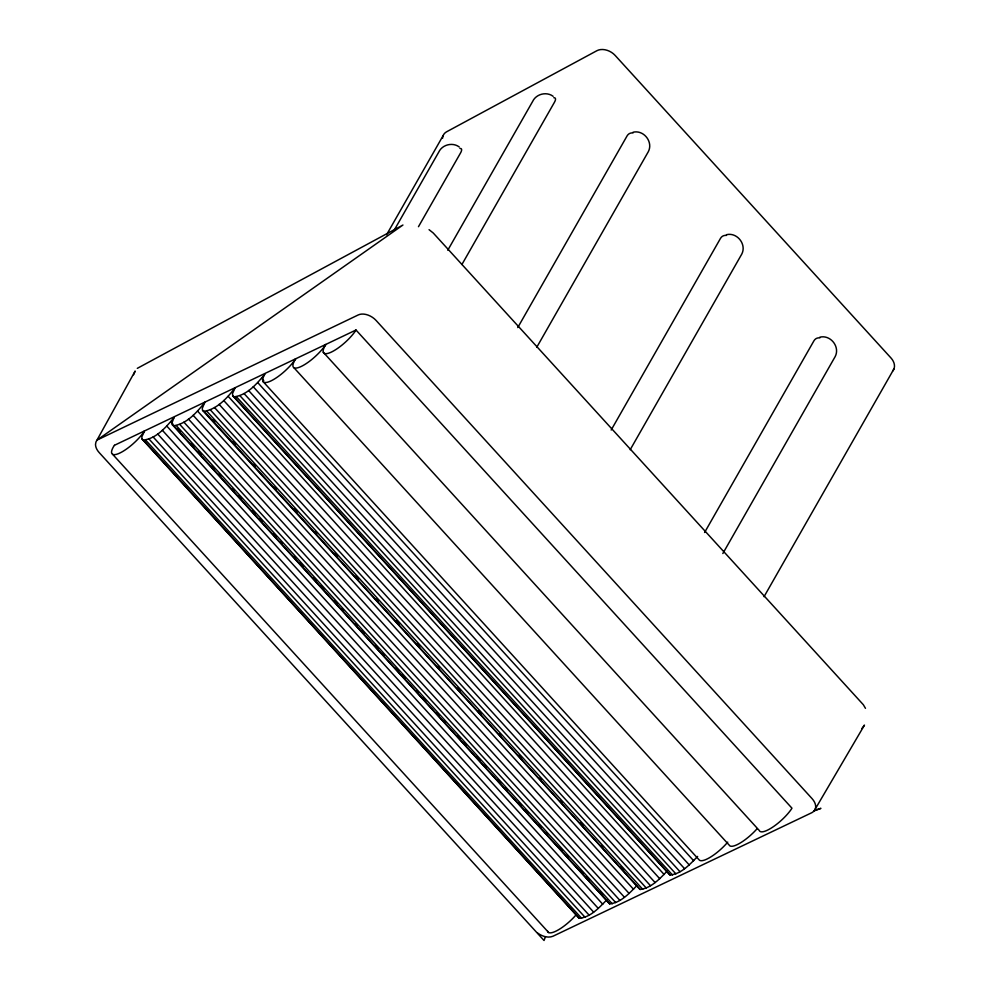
<?xml version="1.0" encoding="UTF-8"?>
<svg xmlns="http://www.w3.org/2000/svg" width="990" height="990" viewBox="0 0 990 990"><rect width="100%" height="100%" fill="white"/><g stroke="black" fill="none" stroke-linecap="round" stroke-linejoin="round"><path stroke-width="1.49" d="M545.465 936.676L544.042 940.5L99.186 452.579A13.736 9.021 32.7 0 1 95.51 444.436L95.943 441.998L135.16 371.04L133.613 374.752M204.918 402.113L202.245 408.412L202.591 410.404L640.097 889.49C651.185 888.08 659.612 878.947 667 871.25M386.57 234.766L443.124 135.618M394.391 229.866L438.731 152.138C442.171 144.59 452.64 141.991 459.249 146.966M418.473 226.698L460.523 152.992A13.712 3.898 -42.4 0 0 461.093 148.624L459.88 148.364M447.777 250.235L532.62 101.487C536.073 93.939 546.542 91.328 553.138 96.315M461.922 264.491L554.412 102.341A13.712 3.898 -42.4 0 0 554.982 97.973A13.959 3.96 -42.4 0 0 553.781 97.713M517.758 327.566L627.066 135.927A13.712 8.675 61.7 0 1 633.043 132.945M536.766 347.267L648.363 151.606C653.412 141.842 643.661 129.566 633.006 132.252M611.177 430.031L720.485 238.392A13.712 8.675 61.7 0 1 726.462 235.41M630.185 449.732L741.782 254.071C746.831 244.307 737.08 232.031 726.425 234.717M704.595 532.496L813.904 340.857A13.712 8.675 61.7 0 1 819.881 337.875M722.836 553.534L835.201 356.536C840.25 346.76 830.499 334.496 819.844 337.182M764.045 596.685L893.958 368.911M537.743 933.125C542.025 936.231 547.804 938.322 552.965 936.243L811.986 812.617L813.99 811.181L864.468 725.101L861.943 728.467M355.992 330.004L355.286 331.18A23.414 6.658 -42.4 0 1 332.219 351.66A23.414 6.658 -42.4 0 1 324.411 346.933L325.995 344.334L355.992 330.004L791.951 808.174L791.245 809.337A23.414 6.658 -42.4 0 1 772.497 827.269A23.414 6.658 -42.4 0 1 759.256 830.449L323.297 352.292M813.99 811.181L815.265 809.177A13.761 9.034 32.7 0 0 812.023 798.584L376.064 320.426A13.811 9.059 32.7 0 0 358.244 314.944L97.206 439.993M204.608 402.645C196.713 412.508 186.85 423.844 173.745 425.725L172.297 424.698L172.037 422.631L174.03 417.582C166.085 427.16 156.309 438.681 143.265 440.08L141.966 438.917L141.867 436.714L144.627 430.885L325.747 344.446L324.51 346.376A23.414 6.658 -42.4 0 1 300.255 366.894A23.414 6.658 -42.4 0 1 295.651 358.813A23.414 6.658 -42.4 0 1 273.042 379.826A23.414 6.658 -42.4 0 1 263.476 376.831L264.862 374.096C256.93 383.786 247.116 395.233 234.048 396.829L232.687 395.728L232.526 393.575L235.051 387.894C227.205 397.943 217.268 409.155 204.138 411.333L202.591 410.404M172.297 424.698L609.704 903.882C620.73 902.744 629.096 893.549 636.471 886.025M232.687 395.728L669.995 874.999C681.442 873.997 690.018 864.183 697.628 856.424M141.966 438.917L579.224 918.25C590.622 917.433 599.16 907.57 606.759 899.922M99.223 438.558L402.942 225.027L137.301 368.342M814.139 810.946L820.92 808.347L814.473 810.414M429.066 229.68L433.249 233.009L863.354 704.744L865.47 708.333M293.993 367.785L729.952 845.943A23.414 6.658 -42.4 0 0 757.041 828.779M261.669 378.267L263.748 380.544M263.105 381.633L699.064 859.79A23.414 6.658 -42.4 0 0 727.737 842.131M257.709 382.573L693.668 860.731M253.242 386.743L689.201 864.901M248.589 390.481L684.548 868.651M244.035 393.537L679.994 871.695M239.927 395.703L675.873 873.861M236.511 396.829L672.47 874.987M234.048 396.829L669.995 874.999M228.158 396.322L664.117 874.479M223.752 400.529L659.711 878.687M219.099 404.353L655.058 882.511M214.521 407.534L650.467 885.691M210.313 409.848L646.272 888.018M206.774 411.147L642.733 889.305M212.652 419.822L214.731 422.099M232.415 441.503L235.533 444.931M253.23 464.322L255.309 466.612M274.032 487.154L276.111 489.431M293.807 508.835L296.926 512.251M314.61 531.655L316.689 533.944M334.385 553.336L337.503 556.764M355.187 576.168L358.318 579.583M376.002 598.987L378.081 601.264M395.765 620.668L398.896 624.096M416.58 643.5L419.698 646.916M437.382 666.32L439.473 668.596M457.157 688.001L460.276 691.428M477.972 710.82L481.091 714.248M498.774 733.652L500.853 735.929M518.55 755.333L521.668 758.761M539.352 778.152L541.431 780.442M560.167 800.984L562.246 803.261M579.93 822.665L583.048 826.081M600.744 845.485L602.823 847.774M620.507 867.166L623.638 870.594M204.138 411.333L640.097 889.49M197.579 411.098L633.538 889.268M193.149 415.293L629.108 893.45M188.484 419.067L624.442 897.237M183.917 422.186L619.876 900.356M179.759 424.425L615.718 902.583M176.294 425.638L612.241 903.796M170.8 421.765L172.879 424.042M177.049 428.608L180.168 432.036M190.575 443.446L193.694 446.874M197.851 451.44L200.982 454.856M211.377 466.278L214.508 469.693M218.666 474.26L220.745 476.536M232.192 489.097L234.271 491.374M238.429 495.94L241.56 499.368M251.955 510.778L255.086 514.206M259.244 518.772L262.362 522.188M272.77 533.598L275.888 537.025M280.059 541.592L282.138 543.869M293.585 556.429L295.663 558.707M299.822 563.273L302.94 566.701M313.347 578.111L316.466 581.538M320.636 586.092L323.755 589.52M334.162 600.93L337.281 604.358M341.439 608.924L343.518 611.201M354.964 623.762L357.043 626.039M361.214 630.605L364.332 634.033M374.74 645.443L377.858 648.858M382.016 653.425L384.095 655.714M395.542 668.262L398.661 671.69M401.792 675.106L404.91 678.534M416.357 691.082L418.436 693.371M422.594 697.938L425.712 701.353M436.12 712.775L439.251 716.191M443.409 720.757L445.488 723.047M456.935 735.595L460.053 739.023M463.171 742.438L466.302 745.866M476.697 757.276L479.828 760.704M483.986 765.27L486.065 767.547M497.512 780.095L500.631 783.523M504.789 788.09L506.88 790.366M518.314 802.927L521.445 806.343M524.564 809.771L527.682 813.198M538.09 824.608L541.208 828.036M545.379 832.59L547.458 834.879M558.904 847.428L562.023 850.856M566.181 855.422L568.26 857.699M579.707 870.26L582.825 873.675M585.956 877.103L589.075 880.531M599.482 891.941L602.601 895.356M173.745 425.725L609.704 903.882M166.815 426.084L602.761 904.241M162.323 430.229L598.282 908.399M157.657 433.942L593.616 912.099M153.128 436.961L589.087 915.119M149.044 439.065L585.003 917.235M145.679 440.129L581.637 918.299M143.265 440.08L579.224 918.25M112.699 454.373L548.658 932.53M575.821 915.181A23.414 6.658 -42.4 0 1 547.581 931.157M442.592 138.216A13.773 9.925 29.7 0 1 446.626 131.781L596.859 50.725A13.773 9.925 29.7 0 1 615.136 55.415L890.951 357.935A13.773 9.925 29.7 0 1 892.584 371.114M114.432 445.302L113.108 447.381A23.414 6.658 -42.4 0 0 120.013 452.95A23.414 6.658 -42.4 0 0 143.253 432.791L144.392 430.996L114.432 445.302"/></g></svg>
